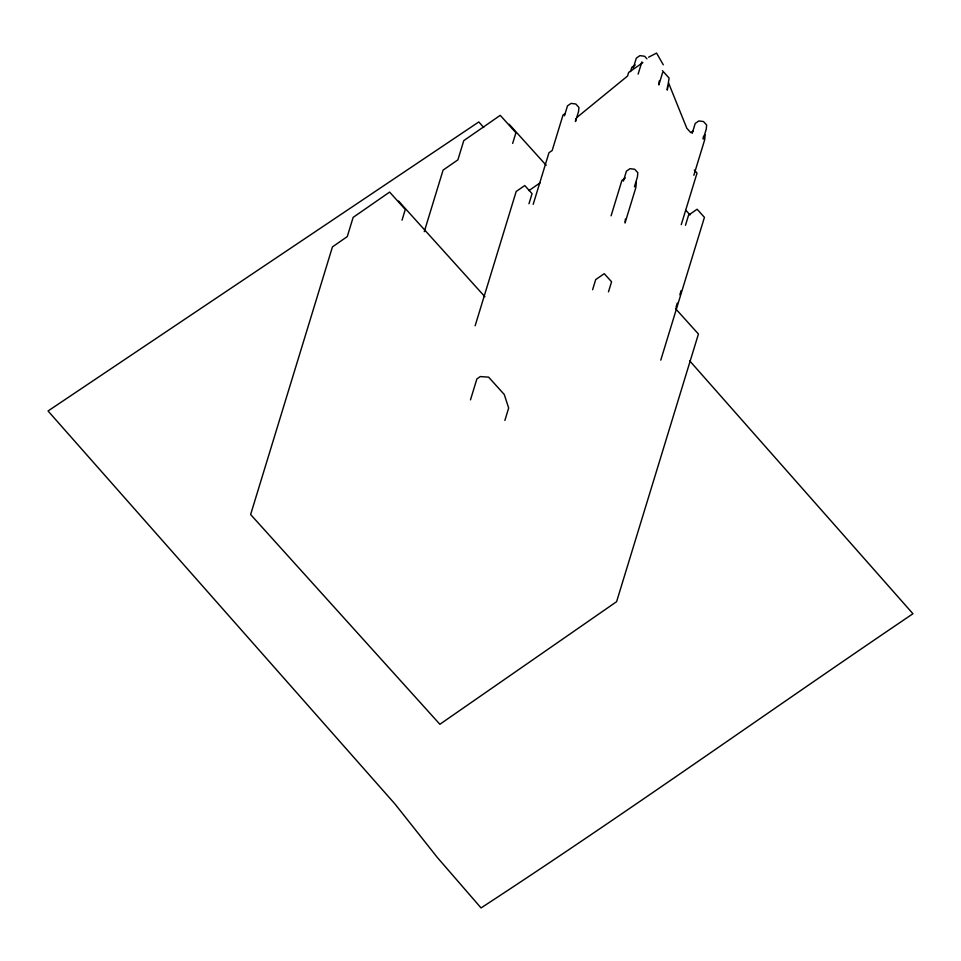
<?xml version="1.0" encoding="UTF-8"?>
<svg xmlns="http://www.w3.org/2000/svg" width="961" height="961" viewBox="0 0 961 961"><rect width="100%" height="100%" fill="white"/><g stroke="black" fill="none" stroke-linecap="round" stroke-linejoin="round"><path stroke-width="1.44" d="M625.13 221.739L625.359 219.12M636.314 182.29L635.858 187.587L625.01 223.048M659.186 81L658.85 84.928L662.597 72.652M667.631 85.841L667.258 90.106L669.084 78.033L662.441 70.67M703.476 136.318L703.236 139.081L706.263 129.146L706.635 125.002L703.536 121.566L698.851 120.93L695.223 123.44L692.196 133.375M705.134 134.588L704.677 139.838L693.83 175.298M575.747 118.744L575.495 121.53L578.522 111.596L578.918 107.428L575.831 104.004L571.11 103.38L567.495 105.878L564.455 115.813M402.022 220.177L405.29 209.486L389.601 192.092L353.143 217.39L347.269 236.598L332.458 246.881L250.629 514.531L439.874 724.282L616.602 601.67L698.431 334.02L675.583 308.697M424.269 231.673L443.081 170.121L457.892 159.85L463.767 140.642L500.237 115.344L515.925 132.726L512.657 143.429M475.142 325.767L516.189 191.479L524.742 185.545L532.058 193.654L528.97 203.768M470.482 399.86L476.872 378.946L480.296 376.568L488.608 377.144L504.261 394.49L508.669 408.017L504.873 420.425M533.199 204.345L548.971 152.739L552.167 150.529L563.014 115.056L565.284 113.482M630.536 71.57L631.833 67.306L635.257 64.94M633.275 68.063L636.314 58.14L639.93 55.63L644.615 56.267L646.933 58.837M638.116 74.141L641.876 61.864M611.088 215.829L621.923 180.368L625.347 177.989M623.377 181.112L626.416 171.19L630.032 168.668L634.716 169.28L637.816 172.704L637.443 176.896L634.404 186.83M592.613 289.705L595.7 279.591L604.241 273.669L611.568 281.777L608.469 291.88M681.253 224.682L697.025 173.088L694.298 170.049M685.481 225.27L688.569 215.156L697.121 209.234L704.437 217.342L660.772 360.147M676.003 307.304L677.289 303.123M679.847 294.751L681.121 290.57M642.861 62.609L628.614 72.495L627.533 76.039L577.429 117.014M528.982 190.566L539.986 182.938M693.025 131.032L690.755 132.606L686.803 128.233L668.556 82.946M648.627 57.167L656.567 53.071L663.282 64.807M686.01 210.447L690.022 214.892M509.174 124.269L546.184 165.28M398.551 201.029L484.909 296.745M483.743 127.525L478.818 121.939L48.05 410.984L395.019 804.045L437.471 857.644L481.053 907.929C626.98 812.694 768.644 711.332 912.95 613.743L689.758 360.916"/></g></svg>
